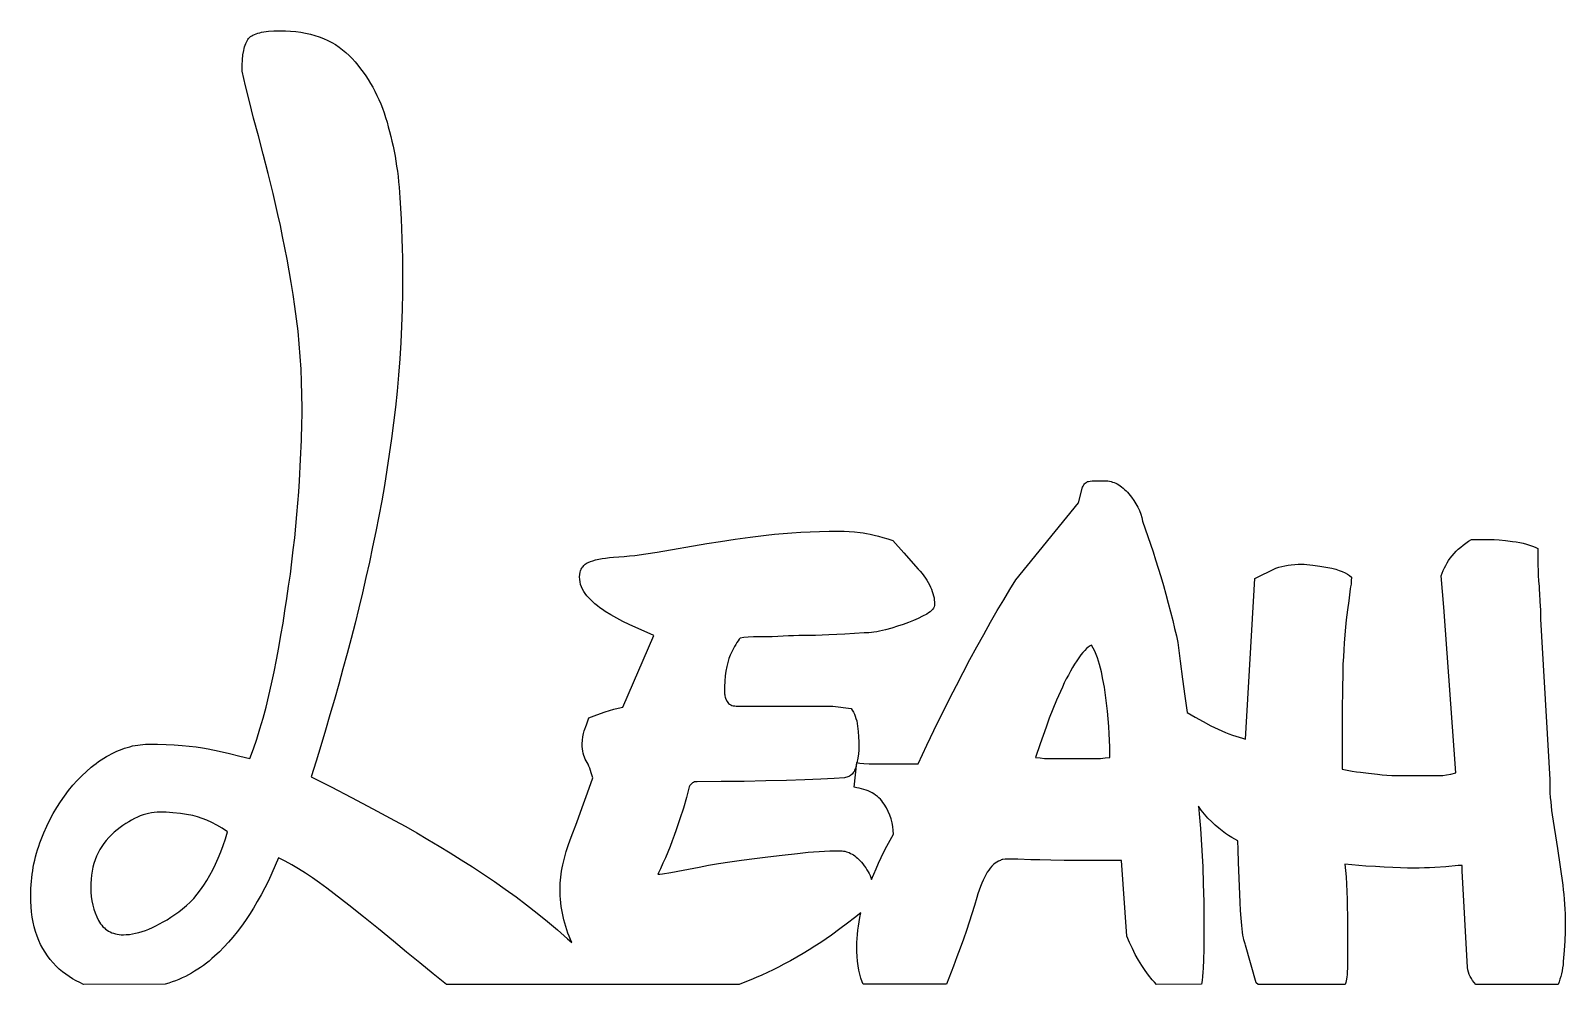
# Model space of a CAD drawing. Extents: x 21 to 176, y 15 to 111.
import ezdxf

# ---------------------------------------------------------------- set-up
doc = ezdxf.new("R2010")
doc.units = 0
doc.layers.add('CAMADA_1', color=18, linetype='CONTINUOUS')

msp = doc.modelspace()

# ---------------------------------------------------------------- linework, layer by layer
at = {"layer": 'CAMADA_1'}
for points in [[(75.6, 19.08), (75.46, 19.4), (75.32, 19.72), (75.19, 20.05), (75.08, 20.38), (74.97, 20.71), (74.87, 21.04), (74.78, 21.38), (74.7, 21.72), (74.63, 22.06), (74.57, 22.4), (74.52, 22.75), (74.48, 23.1), (74.45, 23.46), (74.42, 23.82), (74.41, 24.18), (74.4, 24.54), (74.41, 24.82), (74.42, 25.11), (74.44, 25.41), (74.47, 25.71), (74.51, 26.01), (74.56, 26.32), (74.62, 26.64), (74.68, 26.96), (74.84, 27.63), (75.03, 28.31), (75.26, 29.02), (75.52, 29.75), (76.08, 31.24), (76.63, 32.74), (77.17, 34.24), (77.7, 35.76), (77.56, 36.26), (77.49, 36.49), (77.4, 36.71), (77.32, 36.92), (77.23, 37.12), (77.14, 37.3), (77.04, 37.47), (76.95, 37.64), (76.87, 37.83), (76.8, 38.02), (76.75, 38.23), (76.7, 38.45), (76.67, 38.68), (76.65, 38.93), (76.65, 39.19), (76.66, 39.57), (76.7, 39.91), (76.72, 40.07), (76.76, 40.23), (76.8, 40.37), (76.84, 40.51), (77.06, 41.1), (77.31, 41.82), (78.11, 42.11), (78.96, 42.42), (79.39, 42.57), (79.83, 42.7), (80.28, 42.8), (80.74, 42.88), (83.9, 50.14), (81.4, 51.26), (80.75, 51.56), (80.13, 51.89), (79.53, 52.22), (78.96, 52.58), (78.68, 52.76), (78.42, 52.95), (78.17, 53.14), (77.93, 53.34), (77.71, 53.54), (77.5, 53.74), (77.3, 53.95), (77.11, 54.16), (76.94, 54.38), (76.79, 54.6), (76.67, 54.83), (76.56, 55.07), (76.48, 55.31), (76.43, 55.56), (76.39, 55.82), (76.38, 56.08), (76.4, 56.33), (76.44, 56.56), (76.47, 56.67), (76.5, 56.78), (76.55, 56.87), (76.6, 56.97), (76.65, 57.05), (76.72, 57.14), (76.79, 57.22), (76.86, 57.29), (76.95, 57.36), (77.04, 57.42), (77.14, 57.48), (77.24, 57.53), (77.47, 57.62), (77.72, 57.71), (78, 57.79), (78.31, 57.86), (78.65, 57.92), (79.01, 57.97), (79.4, 58.02), (79.81, 58.06), (80.34, 58.09), (80.88, 58.14), (81.42, 58.19), (81.97, 58.25), (83.09, 58.4), (84.23, 58.58), (89.25, 59.44), (90.64, 59.67), (92.1, 59.89), (93.64, 60.1), (95.25, 60.3), (96.09, 60.39), (96.95, 60.47), (97.84, 60.54), (98.75, 60.6), (99.68, 60.64), (100.65, 60.67), (101.63, 60.69), (102.64, 60.69), (103.12, 60.69), (103.63, 60.66), (104.18, 60.62), (104.75, 60.56), (105.06, 60.52), (105.4, 60.46), (105.77, 60.39), (106.17, 60.3), (106.6, 60.19), (107.05, 60.07), (107.54, 59.93), (108.05, 59.77), (109.16, 58.52), (110.62, 56.87), (110.82, 56.64), (111.01, 56.41), (111.19, 56.18), (111.35, 55.95), (111.49, 55.73), (111.63, 55.5), (111.75, 55.28), (111.86, 55.05), (111.96, 54.83), (112.04, 54.61), (112.11, 54.39), (112.17, 54.17), (112.22, 53.95), (112.25, 53.74), (112.27, 53.52), (112.27, 53.31), (112.26, 53.17), (112.22, 53.05), (112.16, 52.92), (112.08, 52.79), (111.96, 52.67), (111.83, 52.55), (111.67, 52.43), (111.48, 52.32), (111.07, 52.09), (110.62, 51.87), (110.15, 51.66), (109.63, 51.46), (109.09, 51.26), (108.53, 51.08), (107.94, 50.9), (107.33, 50.73), (107.02, 50.65), (106.72, 50.59), (106.43, 50.53), (106.15, 50.48), (105.89, 50.45), (105.63, 50.42), (105.38, 50.41), (105.15, 50.4), (103.2, 50.29), (101.59, 50.2), (100.23, 50.15), (99.63, 50.14), (99.08, 50.14), (98.55, 50.13), (98.02, 50.12), (97.5, 50.1), (96.97, 50.07), (96.42, 50.04), (95.85, 50.02), (95.24, 50.01), (94.59, 50.01), (93.97, 50), (93.44, 49.97), (92.98, 49.93), (92.61, 49.87), (92.51, 49.76), (92.4, 49.62), (92.29, 49.45), (92.17, 49.25), (92.04, 49.02), (91.91, 48.76), (91.62, 48.16), (91.55, 47.99), (91.48, 47.81), (91.36, 47.42), (91.26, 47), (91.18, 46.54), (91.11, 46.05), (91.07, 45.51), (91.04, 44.94), (91.03, 44.33), (91.03, 44.23), (91.05, 44.13), (91.07, 44.03), (91.1, 43.92), (91.18, 43.7), (91.29, 43.47), (91.37, 43.37), (91.45, 43.27), (91.55, 43.19), (91.66, 43.13), (91.78, 43.08), (91.91, 43.04), (92.06, 43.02), (92.22, 43.01), (101.98, 43.01), (103.83, 42.75), (103.95, 42.58), (104.07, 42.39), (104.17, 42.19), (104.26, 41.97), (104.33, 41.74), (104.4, 41.5), (104.45, 41.24), (104.49, 40.97), (104.55, 40.42), (104.59, 39.9), (104.61, 39.4), (104.62, 38.92), (104.61, 38.56), (104.57, 38.17), (104.51, 37.74), (104.42, 37.27), (104.36, 37.01), (104.28, 36.74), (104.23, 36.62), (104.18, 36.51), (104.13, 36.4), (104.07, 36.31), (104, 36.22), (103.93, 36.13), (103.85, 36.06), (103.77, 35.99), (103.68, 35.93), (103.59, 35.88), (103.49, 35.84), (103.39, 35.8), (103.28, 35.78), (103.17, 35.76), (102.11, 35.69), (100.78, 35.62), (99.17, 35.56), (97.3, 35.49), (95.22, 35.43), (93.03, 35.39), (90.7, 35.37), (88.26, 35.36), (88.13, 35.35), (88.01, 35.33), (87.9, 35.28), (87.8, 35.23), (87.7, 35.15), (87.61, 35.06), (87.54, 34.96), (87.47, 34.83), (87.19, 33.77), (86.87, 32.69), (86.53, 31.59), (86.15, 30.48), (85.94, 29.92), (85.73, 29.36), (85.52, 28.79), (85.29, 28.23), (85.05, 27.67), (84.81, 27.11), (84.56, 26.55), (84.3, 25.99), (84.48, 26), (84.76, 26.04), (85.6, 26.17), (86.84, 26.4), (88.46, 26.72), (89.41, 26.9), (90.44, 27.07), (91.56, 27.25), (92.76, 27.43), (94.05, 27.6), (95.42, 27.77), (96.88, 27.94), (98.42, 28.1), (98.95, 28.16), (99.49, 28.22), (100.04, 28.26), (100.6, 28.3), (101.15, 28.33), (101.7, 28.35), (102.24, 28.36), (102.77, 28.37), (102.92, 28.36), (103.07, 28.34), (103.21, 28.32), (103.36, 28.28), (103.5, 28.24), (103.65, 28.18), (103.79, 28.11), (103.93, 28.04), (104.07, 27.95), (104.21, 27.85), (104.34, 27.74), (104.48, 27.62), (104.62, 27.49), (104.75, 27.36), (104.88, 27.21), (105.02, 27.05), (105.17, 26.85), (105.31, 26.65), (105.44, 26.45), (105.55, 26.25), (105.66, 26.06), (105.75, 25.86), (105.83, 25.66), (105.9, 25.46), (106.12, 26.01), (106.36, 26.56), (106.61, 27.12), (106.88, 27.69), (107.16, 28.26), (107.46, 28.85), (107.78, 29.44), (108.11, 30.04), (108.09, 30.43), (108.05, 30.82), (107.98, 31.21), (107.88, 31.59), (107.75, 31.97), (107.59, 32.34), (107.4, 32.71), (107.18, 33.07), (107.06, 33.25), (106.93, 33.42), (106.8, 33.58), (106.65, 33.72), (106.49, 33.86), (106.32, 33.99), (106.15, 34.12), (105.96, 34.23), (105.77, 34.33), (105.57, 34.42), (105.35, 34.51), (105.13, 34.58), (104.9, 34.65), (104.66, 34.7), (104.41, 34.75), (104.15, 34.79), (104.41, 37.3), (104.56, 37.26), (104.73, 37.24), (105.14, 37.2), (105.65, 37.17), (106.26, 37.16), (110.61, 37.16), (111.51, 39.06), (112.59, 41.32), (113.2, 42.55), (113.83, 43.81), (114.49, 45.09), (115.17, 46.4), (115.86, 47.71), (116.55, 48.99), (117.25, 50.25), (117.94, 51.48), (118.62, 52.66), (119.27, 53.77), (119.9, 54.81), (120.51, 55.77), (126.84, 63.55), (127.24, 65.14), (127.31, 65.26), (127.38, 65.37), (127.45, 65.47), (127.52, 65.55), (127.6, 65.62), (127.67, 65.67), (127.75, 65.71), (127.83, 65.73), (128.01, 65.76), (128.21, 65.78), (128.44, 65.79), (128.69, 65.8), (129.48, 65.8), (129.65, 65.79), (129.81, 65.78), (129.97, 65.75), (130.13, 65.72), (130.29, 65.67), (130.45, 65.61), (130.6, 65.55), (130.75, 65.47), (130.91, 65.38), (131.06, 65.28), (131.2, 65.17), (131.35, 65.06), (131.5, 64.93), (131.64, 64.79), (131.78, 64.64), (131.93, 64.48), (132.19, 64.15), (132.43, 63.81), (132.65, 63.47), (132.83, 63.13), (132.99, 62.78), (133.13, 62.42), (133.23, 62.07), (133.31, 61.71), (134.1, 59.4), (134.37, 58.62), (134.63, 57.81), (134.89, 56.97), (135.16, 56.1), (135.42, 55.21), (135.67, 54.32), (135.91, 53.43), (136.15, 52.54), (136.37, 51.67), (136.56, 50.87), (136.73, 50.12), (136.87, 49.44), (137.11, 47.54), (137.34, 45.73), (137.58, 44), (137.81, 42.36), (138.64, 41.87), (139.44, 41.43), (140.22, 41.02), (140.97, 40.67), (141.34, 40.51), (141.7, 40.35), (142.05, 40.21), (142.4, 40.08), (142.75, 39.97), (143.08, 39.86), (143.42, 39.76), (143.74, 39.67), (144.67, 55.9), (146.78, 56.96), (147.08, 57.05), (147.39, 57.13), (147.7, 57.2), (148.03, 57.26), (148.36, 57.3), (148.71, 57.33), (149.06, 57.35), (149.42, 57.36), (149.66, 57.35), (149.93, 57.34), (150.22, 57.31), (150.54, 57.27), (151.25, 57.17), (152.05, 57.03), (152.47, 56.94), (152.85, 56.84), (153.19, 56.73), (153.51, 56.61), (153.79, 56.48), (154.03, 56.35), (154.25, 56.2), (154.43, 56.04), (154.42, 55.67), (154.4, 55.34), (154.36, 55.07), (154.3, 54.85), (154.17, 53.66), (154.04, 52.75), (153.92, 51.73), (153.81, 50.61), (153.7, 49.37), (153.66, 48.71), (153.62, 47.99), (153.58, 47.23), (153.56, 46.42), (153.52, 44.66), (153.51, 42.71), (153.51, 36.64), (154.02, 36.52), (154.5, 36.42), (154.94, 36.35), (155.35, 36.31), (156.18, 36.23), (157.07, 36.11), (157.54, 36.05), (158.03, 36.01), (158.53, 35.99), (159.05, 35.98), (163.4, 35.98), (163.7, 36), (164.06, 36.05), (164.49, 36.13), (164.99, 36.24), (163.8, 53), (163.53, 56.17), (163.62, 56.45), (163.73, 56.72), (163.84, 56.98), (163.97, 57.24), (164.11, 57.49), (164.27, 57.74), (164.44, 57.98), (164.62, 58.21), (164.82, 58.44), (165.03, 58.66), (165.25, 58.88), (165.49, 59.09), (165.74, 59.29), (166, 59.49), (166.28, 59.68), (166.57, 59.86), (168.42, 59.86), (168.86, 59.85), (169.39, 59.81), (170.01, 59.75), (170.73, 59.67), (171.1, 59.61), (171.46, 59.55), (171.8, 59.47), (172.13, 59.38), (172.44, 59.29), (172.74, 59.18), (173.03, 59.07), (173.3, 58.94), (173.3, 57.22), (173.31, 56.75), (173.33, 56.23), (173.37, 55.69), (173.43, 55.11), (173.44, 54.77), (173.45, 54.4), (173.5, 53.6), (173.53, 53.16), (173.55, 52.72), (173.56, 52.27), (173.56, 51.81), (174.49, 35.58), (174.49, 35.12), (174.5, 34.67), (174.52, 34.22), (174.55, 33.77), (174.59, 33.33), (174.64, 32.89), (174.69, 32.45), (174.75, 32.02), (175.28, 28.59), (175.81, 24.9), (175.87, 24.43), (175.92, 23.95), (175.97, 23.47), (176, 22.98), (176.03, 22.48), (176.05, 21.98), (176.07, 21.46), (176.07, 20.94), (176.06, 20.16), (176.02, 19.27), (175.96, 18.28), (175.87, 17.18), (175.84, 16.85), (175.8, 16.53), (175.74, 16.22), (175.68, 15.92), (175.61, 15.64), (175.53, 15.37), (175.45, 15.11), (175.35, 14.86), (167.01, 14.86), (166.85, 15.05), (166.7, 15.24), (166.57, 15.44), (166.46, 15.66), (166.36, 15.87), (166.28, 16.1), (166.22, 16.34), (166.17, 16.58), (165.65, 26.35), (165.65, 26.87), (165.25, 26.87), (164, 26.76), (162.88, 26.68), (162.35, 26.65), (161.82, 26.63), (161.29, 26.61), (160.76, 26.61), (160.11, 26.62), (159.39, 26.64), (158.61, 26.67), (157.76, 26.71), (156.86, 26.77), (155.89, 26.83), (153.77, 27.01), (153.83, 26.39), (153.89, 25.72), (153.93, 25), (153.97, 24.24), (154, 23.44), (154.02, 22.65), (154.03, 21.86), (154.03, 21.07), (154.03, 16.58), (154.02, 16.07), (154, 15.83), (153.98, 15.61), (153.95, 15.4), (153.91, 15.21), (153.87, 15.03), (153.81, 14.86), (144.99, 14.86), (144.8, 15), (143.74, 18.83), (143.68, 18.97), (143.62, 19.15), (143.56, 19.35), (143.51, 19.58), (143.46, 19.85), (143.42, 20.14), (143.35, 20.8), (143.28, 21.55), (143.23, 22.32), (143.18, 23.13), (143.15, 23.97), (143.02, 27.2), (142.97, 28.51), (142.95, 29.38), (142.65, 29.53), (142.34, 29.7), (142.02, 29.9), (141.7, 30.12), (141.36, 30.38), (141.02, 30.66), (140.67, 30.96), (140.31, 31.29), (139.92, 31.68), (139.57, 32.08), (139.41, 32.27), (139.25, 32.47), (139.11, 32.67), (138.97, 32.87), (139.07, 31.75), (139.16, 30.63), (139.24, 29.51), (139.31, 28.39), (139.4, 26.74), (139.46, 25.01), (139.5, 23.21), (139.51, 21.33), (139.51, 19.74), (139.5, 18.41), (139.48, 17.33), (139.45, 16.51), (139.42, 16.09), (139.39, 15.67), (139.34, 15.26), (139.29, 14.87), (134.73, 14.86), (134.51, 15.09), (134.3, 15.33), (133.93, 15.78), (133.57, 16.27), (133.23, 16.78), (132.9, 17.32), (132.58, 17.89), (132.28, 18.48), (132, 19.1), (131.73, 19.75), (131.2, 27.4), (126.98, 27.4), (125.38, 27.4), (124.02, 27.42), (122.91, 27.44), (122.03, 27.46), (120.69, 27.51), (119.72, 27.53), (119.42, 27.52), (119.19, 27.5), (119.1, 27.48), (119.03, 27.46), (118.97, 27.43), (118.93, 27.4), (118.75, 27.32), (118.57, 27.22), (118.4, 27.11), (118.23, 26.97), (118.07, 26.8), (117.91, 26.62), (117.76, 26.42), (117.61, 26.19), (117.46, 25.95), (117.32, 25.68), (117.18, 25.39), (117.05, 25.09), (116.92, 24.76), (116.79, 24.4), (116.67, 24.03), (116.55, 23.64), (116.31, 22.82), (116.06, 21.99), (115.79, 21.15), (115.5, 20.29), (115.19, 19.42), (114.87, 18.53), (114.53, 17.63), (114.18, 16.71), (113.48, 14.87), (105.04, 14.87), (104.94, 15.13), (104.82, 15.5), (104.71, 15.89), (104.62, 16.31), (104.54, 16.74), (104.49, 17.2), (104.45, 17.68), (104.42, 18.17), (104.41, 18.69), (104.42, 19.09), (104.44, 19.5), (104.47, 19.91), (104.52, 20.33), (104.58, 20.76), (104.65, 21.19), (104.73, 21.63), (104.83, 22.08), (104.19, 21.58), (103.48, 21.05), (102.7, 20.47), (101.85, 19.85), (101.31, 19.48), (100.76, 19.1), (100.18, 18.73), (99.59, 18.35), (98.98, 17.98), (98.35, 17.62), (97.7, 17.25), (97.03, 16.89), (96.49, 16.6), (95.94, 16.32), (95.39, 16.06), (94.82, 15.8), (94.25, 15.55), (93.68, 15.31), (93.1, 15.08), (92.51, 14.86), (62.93, 14.86), (61.57, 15.94), (60.22, 17.03), (58.88, 18.12), (57.54, 19.22), (56.03, 20.46), (54.52, 21.68), (53.03, 22.87), (51.54, 24.03), (50.8, 24.6), (50.07, 25.13), (49.36, 25.63), (48.65, 26.1), (47.96, 26.53), (47.27, 26.94), (46.6, 27.32), (45.93, 27.66), (45.6, 26.87), (45.25, 26.09), (44.9, 25.34), (44.54, 24.62), (44.17, 23.91), (43.78, 23.23), (43.39, 22.57), (42.99, 21.94), (42.59, 21.33), (42.17, 20.74), (41.74, 20.18), (41.3, 19.63), (40.86, 19.12), (40.4, 18.62), (39.94, 18.15), (39.46, 17.7), (39.19, 17.46), (38.91, 17.22), (38.63, 17), (38.34, 16.78), (38.05, 16.57), (37.75, 16.38), (37.44, 16.19), (37.13, 16), (36.82, 15.83), (36.5, 15.67), (36.17, 15.51), (35.84, 15.36), (35.51, 15.23), (35.17, 15.1), (34.82, 14.98), (34.47, 14.87), (26.2, 14.86), (25.83, 15.03), (25.46, 15.21), (25.1, 15.42), (24.75, 15.64), (24.41, 15.88), (24.08, 16.14), (23.75, 16.41), (23.43, 16.71), (23.12, 17.03), (22.83, 17.37), (22.56, 17.73), (22.31, 18.1), (22.08, 18.48), (21.86, 18.89), (21.67, 19.31), (21.5, 19.75), (21.35, 20.2), (21.22, 20.67), (21.11, 21.16), (21.02, 21.66), (20.95, 22.18), (20.9, 22.71), (20.87, 23.27), (20.86, 23.84), (20.86, 24.2), (20.88, 24.56), (20.9, 24.92), (20.93, 25.28), (20.96, 25.64), (21.01, 25.99), (21.06, 26.35), (21.12, 26.71), (21.19, 27.06), (21.27, 27.41), (21.36, 27.77), (21.45, 28.12), (21.56, 28.47), (21.67, 28.82), (21.79, 29.16), (21.91, 29.51), (22.19, 30.19), (22.48, 30.86), (22.8, 31.51), (23.14, 32.13), (23.49, 32.74), (23.87, 33.33), (24.27, 33.9), (24.69, 34.46), (25.12, 34.99), (25.57, 35.49), (26.03, 35.96), (26.5, 36.4), (26.98, 36.82), (27.23, 37.02), (27.48, 37.2), (27.73, 37.39), (27.99, 37.56), (28.25, 37.73), (28.51, 37.89), (28.78, 38.04), (29.04, 38.18), (29.3, 38.32), (29.57, 38.44), (29.83, 38.55), (30.1, 38.65), (30.36, 38.75), (30.62, 38.83), (30.89, 38.9), (31.15, 38.97), (31.42, 39.02), (31.68, 39.06), (31.94, 39.1), (32.21, 39.12), (32.47, 39.14), (32.74, 39.14), (33.67, 39.14), (34.55, 39.11), (35.38, 39.08), (36.17, 39.03), (36.9, 38.96), (37.58, 38.88), (38.22, 38.79), (38.81, 38.68), (39.91, 38.45), (40.98, 38.2), (42.02, 37.95), (43.03, 37.69), (43.38, 38.67), (43.72, 39.67), (44.05, 40.72), (44.36, 41.8), (44.66, 42.91), (44.95, 44.06), (45.21, 45.25), (45.47, 46.47), (45.71, 47.7), (45.94, 48.94), (46.16, 50.18), (46.38, 51.41), (46.58, 52.65), (46.77, 53.89), (46.95, 55.13), (47.12, 56.36), (47.28, 57.59), (47.42, 58.81), (47.56, 60.01), (47.68, 61.2), (47.79, 62.37), (47.89, 63.53), (47.97, 64.67), (48.04, 65.8), (48.16, 67.94), (48.24, 69.89), (48.29, 71.64), (48.3, 72.44), (48.31, 73.19), (48.29, 74.5), (48.26, 75.81), (48.2, 77.1), (48.12, 78.38), (48.02, 79.66), (47.9, 80.92), (47.75, 82.17), (47.58, 83.41), (47.39, 84.64), (47.2, 85.85), (47, 87.04), (46.79, 88.21), (46.57, 89.37), (46.34, 90.5), (46.11, 91.62), (45.86, 92.72), (45.37, 94.85), (44.88, 96.89), (44.38, 98.84), (43.89, 100.7), (43.41, 102.47), (42.98, 104.15), (42.59, 105.73), (42.24, 107.23), (42.25, 107.83), (42.28, 108.38), (42.33, 108.87), (42.4, 109.31), (42.44, 109.51), (42.49, 109.7), (42.55, 109.87), (42.61, 110.03), (42.67, 110.17), (42.74, 110.31), (42.82, 110.42), (42.9, 110.53), (42.99, 110.63), (43.09, 110.72), (43.21, 110.8), (43.34, 110.88), (43.49, 110.95), (43.65, 111.01), (43.83, 111.07), (44.02, 111.12), (44.22, 111.17), (44.44, 111.21), (44.68, 111.24), (44.92, 111.27), (45.46, 111.31), (46.06, 111.32), (46.62, 111.31), (47.15, 111.28), (47.68, 111.23), (48.18, 111.17), (48.67, 111.08), (49.15, 110.97), (49.61, 110.84), (50.05, 110.7), (50.48, 110.53), (50.9, 110.34), (51.3, 110.14), (51.68, 109.91), (52.05, 109.67), (52.4, 109.4), (52.74, 109.12), (53.06, 108.82), (53.36, 108.5), (53.66, 108.17), (53.95, 107.83), (54.23, 107.48), (54.49, 107.13), (54.75, 106.76), (55, 106.38), (55.23, 105.99), (55.46, 105.6), (55.67, 105.19), (55.88, 104.78), (56.07, 104.35), (56.26, 103.91), (56.43, 103.47), (56.6, 103.01), (56.75, 102.55), (56.9, 102.07), (57.03, 101.6), (57.16, 101.12), (57.29, 100.63), (57.4, 100.14), (57.51, 99.64), (57.61, 99.14), (57.71, 98.64), (57.79, 98.13), (57.87, 97.61), (57.95, 97.1), (58.01, 96.57), (58.07, 96.04), (58.12, 95.51), (58.17, 94.97), (58.2, 94.43), (58.32, 92.3), (58.4, 90.28), (58.43, 89.3), (58.45, 88.35), (58.46, 87.42), (58.47, 86.51), (58.46, 84.81), (58.42, 83.11), (58.36, 81.43), (58.29, 79.77), (58.18, 78.12), (58.06, 76.48), (57.91, 74.86), (57.74, 73.25), (57.55, 71.66), (57.34, 70.07), (57.12, 68.48), (56.88, 66.9), (56.63, 65.33), (56.36, 63.76), (56.07, 62.21), (55.76, 60.65), (55.44, 59.1), (55.11, 57.55), (54.77, 56.01), (54.41, 54.47), (54.04, 52.93), (53.66, 51.39), (53.26, 49.85), (52.86, 48.31), (52.44, 46.78), (52.01, 45.23), (51.57, 43.68), (51.13, 42.13), (50.67, 40.57), (50.2, 39), (49.72, 37.42), (49.23, 35.84), (51.24, 34.83), (53.32, 33.75), (55.46, 32.62), (57.67, 31.42), (58.8, 30.81), (59.92, 30.17), (61.04, 29.52), (62.16, 28.85), (63.28, 28.17), (64.4, 27.46), (65.53, 26.75), (66.65, 26.01), (67.76, 25.26), (68.86, 24.49), (69.95, 23.7), (71.02, 22.9), (72.08, 22.07), (73.12, 21.23), (74.15, 20.36), (75.16, 19.48)], [(122.49, 37.82), (122.95, 37.77), (123.41, 37.72), (123.88, 37.7), (124.34, 37.69), (128.03, 37.69), (128.55, 37.7), (129.06, 37.72), (129.54, 37.77), (130.01, 37.82), (130, 38.88), (129.95, 40.2), (129.9, 40.94), (129.85, 41.7), (129.77, 42.49), (129.68, 43.3), (129.57, 44.12), (129.45, 44.92), (129.31, 45.7), (129.15, 46.47), (129.07, 46.84), (128.97, 47.2), (128.86, 47.56), (128.74, 47.9), (128.61, 48.23), (128.47, 48.56), (128.32, 48.87), (128.16, 49.17), (128, 49.09), (127.82, 48.97), (127.64, 48.83), (127.46, 48.64), (127.26, 48.43), (127.06, 48.18), (126.86, 47.9), (126.65, 47.59), (126.43, 47.25), (126.22, 46.9), (126.01, 46.53), (125.81, 46.15), (125.6, 45.76), (125.4, 45.35), (125.2, 44.93), (125, 44.49), (124.61, 43.59), (124.24, 42.69), (123.88, 41.78), (123.55, 40.86), (122.95, 39.18)], [(40.78, 30.3), (40.23, 30.65), (39.7, 30.95), (39.18, 31.22), (38.67, 31.46), (38.19, 31.65), (37.72, 31.81), (37.49, 31.88), (37.26, 31.93), (37.04, 31.98), (36.83, 32.02), (36, 32.13), (35.24, 32.22), (34.55, 32.26), (34.23, 32.28), (33.92, 32.28), (33.64, 32.27), (33.36, 32.25), (33.08, 32.21), (32.79, 32.15), (32.51, 32.08), (32.22, 31.99), (31.93, 31.89), (31.65, 31.77), (31.36, 31.63), (31.07, 31.48), (30.78, 31.31), (30.48, 31.13), (30.19, 30.93), (29.9, 30.72), (29.6, 30.48), (29.3, 30.24), (29.02, 29.97), (28.75, 29.7), (28.5, 29.42), (28.27, 29.12), (28.05, 28.81), (27.86, 28.49), (27.68, 28.16), (27.52, 27.81), (27.38, 27.45), (27.26, 27.09), (27.16, 26.71), (27.08, 26.31), (27.01, 25.91), (26.97, 25.49), (26.94, 25.07), (26.93, 24.63), (26.94, 24.17), (26.98, 23.73), (27.04, 23.3), (27.13, 22.88), (27.24, 22.47), (27.37, 22.08), (27.54, 21.7), (27.72, 21.33), (27.82, 21.15), (27.93, 20.99), (28.05, 20.84), (28.17, 20.69), (28.31, 20.56), (28.44, 20.44), (28.59, 20.34), (28.74, 20.24), (28.9, 20.16), (29.07, 20.08), (29.25, 20.02), (29.43, 19.97), (29.62, 19.93), (29.81, 19.9), (30.02, 19.88), (30.23, 19.88), (30.53, 19.89), (30.84, 19.91), (31.15, 19.96), (31.47, 20.02), (31.8, 20.1), (32.13, 20.2), (32.47, 20.32), (32.82, 20.45), (33.17, 20.61), (33.53, 20.78), (33.9, 20.97), (34.27, 21.18), (34.65, 21.4), (35.04, 21.65), (35.44, 21.91), (35.84, 22.19), (36.23, 22.49), (36.62, 22.82), (37, 23.18), (37.36, 23.56), (37.71, 23.97), (38.05, 24.41), (38.37, 24.88), (38.69, 25.37), (38.99, 25.89), (39.28, 26.44), (39.56, 27.01), (39.83, 27.62), (40.09, 28.25), (40.33, 28.91), (40.56, 29.59)]]:
    msp.add_lwpolyline(points, close=True, dxfattribs=at)

doc.saveas('drawing.dxf')
